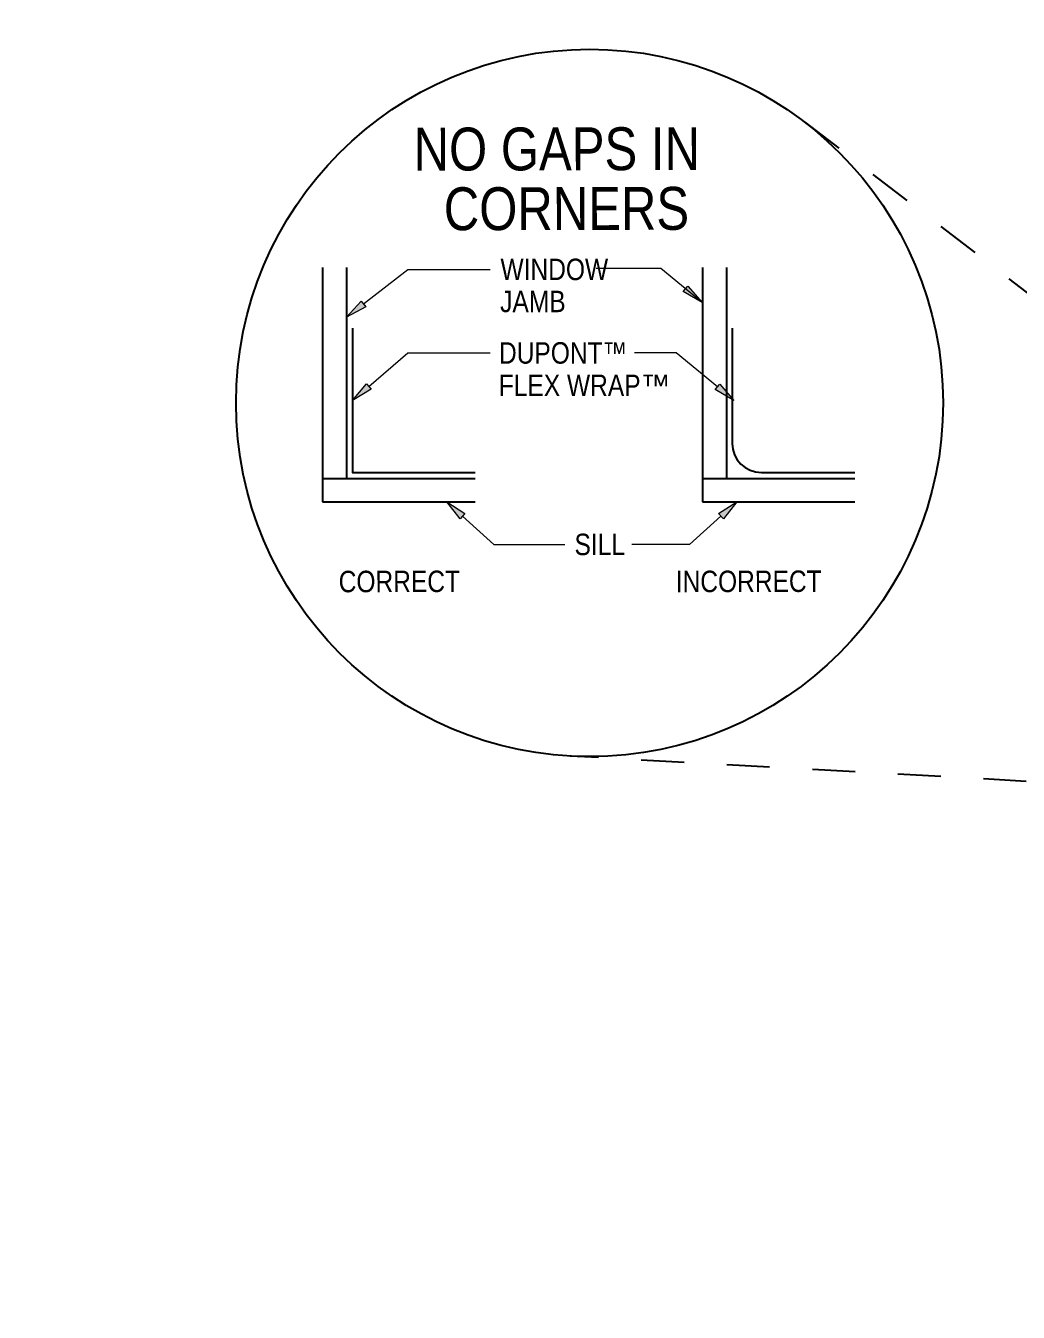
# Model space of a CAD drawing. Header units: inches. Extents: x -26 to 76, y -16 to 22.
# Drawn here: x -8.692 to -5.796, y 5.367 to 9.119 of the extents above; entities that cross this region are included whole.
import ezdxf

# ---------------------------------------------------------------- set-up
doc = ezdxf.new("R2010")
doc.units = ezdxf.units.IN
doc.header["$MEASUREMENT"] = 0
doc.linetypes.add('AI-Linetype-24', pattern=[0.250075, 0.125038, -0.125038])
doc.linetypes.add('AI-Linetype-25', pattern=[0.250075, 0.125038, -0.125038])
for name, color, linetype, lineweight in [('.ATI-TEXT_2', 7, 'Continuous', 0), ('G-ANNO-TTLB', 7, 'Continuous', 0), ('TYVEK', 7, 'Continuous', 0)]:
    doc.layers.add(name, color=color, linetype=linetype, lineweight=lineweight)

# ---------------------------------------------------------------- blocks, each defined once
blk = doc.blocks.new('Block_49')
at = {"layer": '.ATI-TEXT_2', "char_height": 0.2, "attachment_point": 7}
for s, insert in [('\\C18;\\c0;\\FArial Narrow|b0|i0|c1;\\H0.062519;\\W1.000000;DUPONT™', (-7.3114, 8.1329)), ('\\C18;\\c0;\\FArial Narrow|b0|i0|c1;\\H0.062519;\\W1.000000;FLEX WRAP', (-7.312, 8.0393)), ('\\C18;\\c0;\\FArial|b0|i0|c1;\\H0.062519;\\W1.000000;™', (-6.8982, 8.0393))]:
    blk.add_mtext(s, dxfattribs=dict(at, insert=insert))
blk = doc.blocks.new('Block_48')
at = {"layer": '.ATI-TEXT_2', "true_color": 0x000000, "transparency": 33554687}
h = blk.add_hatch(color=18, dxfattribs=at)
h.dxf.hatch_style = 2
h.paths.add_polyline_path([(-7.6847, 8.0594), (-7.7389, 8.0265), (-7.6983, 8.0752)])
at = {"layer": '.ATI-TEXT_2', "color": 18, "lineweight": 0, "true_color": 0x000000}
for p, q in [((-7.6915, 8.0673), (-7.5774, 8.1653)), ((-7.5774, 8.1653), (-7.3373, 8.1653))]:
    blk.add_line(p, q, dxfattribs=at)
at = {"layer": '.ATI-TEXT_2'}
blk.add_lwpolyline([(-7.6847, 8.0594), (-7.7389, 8.0265), (-7.6983, 8.0752), (-7.6983, 8.0752)], close=True, dxfattribs=at)
blk.add_blockref('Block_49', (0, 0), dxfattribs=at)
blk = doc.blocks.new('Block_51')
at = {"layer": '.ATI-TEXT_2', "char_height": 0.2, "attachment_point": 7}
for s, insert in [('\\C18;\\c0;\\FArial Narrow|b0|i0|c1;\\H0.062519;\\W1.000000;WINDOW', (-7.307, 8.3766)), ('\\C18;\\c0;\\FArial Narrow|b0|i0|c1;\\H0.062519;\\W1.000000;JAMB', (-7.3079, 8.283))]:
    blk.add_mtext(s, dxfattribs=dict(at, insert=insert))
blk = doc.blocks.new('Block_50')
at = {"layer": '.ATI-TEXT_2', "true_color": 0x000000, "transparency": 33554687}
h = blk.add_hatch(color=18, dxfattribs=at)
h.dxf.hatch_style = 2
h.paths.add_polyline_path([(-7.7003, 8.2998), (-7.7561, 8.2697), (-7.7131, 8.3163)])
at = {"layer": '.ATI-TEXT_2', "color": 18, "lineweight": 0, "true_color": 0x000000}
for p, q in [((-7.7067, 8.3081), (-7.5774, 8.4085)), ((-7.5774, 8.4085), (-7.3373, 8.4085))]:
    blk.add_line(p, q, dxfattribs=at)
at = {"layer": '.ATI-TEXT_2'}
blk.add_lwpolyline([(-7.7003, 8.2998), (-7.7561, 8.2697), (-7.7131, 8.3163), (-7.7131, 8.3163)], close=True, dxfattribs=at)
blk.add_blockref('Block_51', (0, 0), dxfattribs=at)
blk = doc.blocks.new('Block_52')
at = {"layer": '.ATI-TEXT_2', "true_color": 0x000000, "transparency": 33554687}
h = blk.add_hatch(color=18, dxfattribs=at)
h.dxf.hatch_style = 2
h.paths.add_polyline_path([(-7.4245, 7.6814), (-7.4639, 7.7311), (-7.4106, 7.6969)])
at = {"layer": '.ATI-TEXT_2', "color": 18, "lineweight": 0, "true_color": 0x000000}
for p, q in [((-7.4176, 7.6891), (-7.326, 7.6064)), ((-7.326, 7.6064), (-7.119, 7.6064))]:
    blk.add_line(p, q, dxfattribs=at)
at = {"layer": '.ATI-TEXT_2'}
blk.add_lwpolyline([(-7.4245, 7.6814), (-7.4639, 7.7311), (-7.4106, 7.6969), (-7.4106, 7.6969)], close=True, dxfattribs=at)
at = {"layer": '.ATI-TEXT_2', "insert": (-7.091, 7.5745), "char_height": 0.2, "attachment_point": 7}
blk.add_mtext('\\C18;\\c0;\\FArial Narrow|b0|i0|c1;\\H0.062519;\\W1.000000;SILL', dxfattribs=at)

msp = doc.modelspace()

# ---------------------------------------------------------------- hatches: boundary and pattern name
at = {"layer": 'G-ANNO-TTLB', "true_color": 0xff00ff, "transparency": 33554687}
h = msp.add_hatch(color=6, dxfattribs=at)
edge = h.paths.add_edge_path()
edge.add_spline(control_points=[(20.0342, -15.1346), (20.0342, -15.1346), (-20.6658, -15.1346), (-20.6658, -15.1346), (-20.6658, -15.1346), (-20.6658, 19.0008), (-20.6658, 19.0008), (-20.6658, 19.0008), (20.0342, 19.0008), (20.0342, 19.0008), (20.0342, 19.0008), (20.0342, -15.1346), (20.0342, -15.1346)], knot_values=[0, 0, 0, 0, 1, 1, 1, 2, 2, 2, 3, 3, 3, 4, 4, 4, 4], degree=3, periodic=0)
edge = h.paths.add_edge_path()
edge.add_spline(control_points=[(-20.5408, 18.8757), (-20.5408, 18.8757), (-20.5408, -15.0095), (-20.5408, -15.0095), (-20.5408, -15.0095), (19.9092, -15.0095), (19.9092, -15.0095), (19.9092, -15.0095), (19.9092, 18.8757), (19.9092, 18.8757), (19.9092, 18.8757), (-20.5408, 18.8757), (-20.5408, 18.8757)], knot_values=[0, 0, 0, 0, 1, 1, 1, 2, 2, 2, 3, 3, 3, 4, 4, 4, 4], degree=3, periodic=0)
edge.add_line((-20.5408, 18.8757), (-20.5408, 18.8757))
at = {"layer": 'TYVEK', "true_color": 0x000000, "transparency": 33554687}
h = msp.add_hatch(color=18, dxfattribs=at)
h.dxf.hatch_style = 2
h.paths.add_polyline_path([(-6.7603, 8.3599), (-6.7186, 8.3121), (-6.7735, 8.3438)])
h = msp.add_hatch(color=18, dxfattribs=at)
h.dxf.hatch_style = 2
h.paths.add_polyline_path([(-6.6674, 8.0743), (-6.6258, 8.0265), (-6.6806, 8.0582)])
h = msp.add_hatch(color=18, dxfattribs=at)
h.dxf.hatch_style = 2
h.paths.add_polyline_path([(-6.6707, 7.6969), (-6.6173, 7.7311), (-6.6567, 7.6814)])

# ---------------------------------------------------------------- linework, layer by layer
at = {"layer": 'G-ANNO-TTLB'}
for points in [[(20.0342, -15.1346), (20.0342, -15.1346), (-20.6658, -15.1346), (-20.6658, -15.1346), (-20.6658, -15.1346), (-20.6658, 19.0008), (-20.6658, 19.0008), (-20.6658, 19.0008), (20.0342, 19.0008), (20.0342, 19.0008), (20.0342, 19.0008), (20.0342, -15.1346), (20.0342, -15.1346)], [(-20.5408, 18.8757), (-20.5408, 18.8757), (-20.5408, -15.0095), (-20.5408, -15.0095), (-20.5408, -15.0095), (19.9092, -15.0095), (19.9092, -15.0095), (19.9092, -15.0095), (19.9092, 18.8757), (19.9092, 18.8757), (19.9092, 18.8757), (-20.5408, 18.8757), (-20.5408, 18.8757)]]:
    msp.add_open_spline(points, degree=3, knots=[0, 0, 0, 0, 1, 1, 1, 2, 2, 2, 3, 3, 3, 4, 4, 4, 4], dxfattribs=at)
at = {"layer": 'TYVEK', "color": 18, "linetype": 'AI-Linetype-24', "lineweight": 25, "true_color": 0x000000}
msp.add_line((-6.4193, 8.8379), (-4.3695, 7.2662), dxfattribs=at)
at = {"layer": 'TYVEK', "color": 18, "lineweight": 25, "true_color": 0x000000}
for p, q in [((-7.8262, 8.4138), (-7.8262, 7.7311)), ((-7.7561, 8.4138), (-7.7561, 7.799)), ((-6.718, 8.4138), (-6.718, 7.7311)), ((-6.6478, 8.4138), (-6.6478, 7.799)), ((-7.8262, 7.799), (-7.3813, 7.799)), ((-6.718, 7.799), (-6.2731, 7.799)), ((-7.8262, 7.7311), (-7.3813, 7.7311)), ((-6.718, 7.7311), (-6.2731, 7.7311))]:
    msp.add_line(p, q, dxfattribs=at)
at = {"layer": 'TYVEK', "color": 18, "lineweight": 0, "true_color": 0x000000}
for p, q in [((-6.839, 8.4112), (-7.0275, 8.4112)), ((-6.7186, 8.3121), (-6.839, 8.4112)), ((-6.7944, 8.1653), (-6.9157, 8.1653)), ((-6.674, 8.0663), (-6.7944, 8.1653)), ((-6.6637, 7.6891), (-6.7553, 7.6064)), ((-6.7553, 7.6064), (-6.9241, 7.6064))]:
    msp.add_line(p, q, dxfattribs=at)
at = {"layer": 'TYVEK', "color": 18, "linetype": 'AI-Linetype-25', "lineweight": 25, "true_color": 0x000000}
msp.add_line((-4.5242, 6.8464), (-7.1041, 6.9894), dxfattribs=at)
at = {"layer": 'TYVEK'}
for points in [[(-6.7603, 8.3599), (-6.7186, 8.3121), (-6.7735, 8.3438), (-6.7735, 8.3438)], [(-6.6674, 8.0743), (-6.6258, 8.0265), (-6.6806, 8.0582), (-6.6806, 8.0582)], [(-6.6707, 7.6969), (-6.6173, 7.7311), (-6.6567, 7.6814), (-6.6567, 7.6814)]]:
    msp.add_lwpolyline(points, close=True, dxfattribs=at)
at = {"layer": 'TYVEK', "color": 4, "lineweight": 25, "true_color": 0x00ffff}
msp.add_lwpolyline([(-7.7389, 8.237), (-7.7389, 7.8161), (-7.3813, 7.8161)], dxfattribs=at)
at = {"layer": 'TYVEK', "color": 18, "lineweight": 25, "true_color": 0x000000}
msp.add_circle((-7.047, 8.0193), 1.0315, dxfattribs=at)
at = {"layer": 'TYVEK', "color": 4, "lineweight": 25, "true_color": 0x00ffff}
msp.add_open_spline([(-6.6307, 8.237), (-6.6307, 8.237), (-6.6307, 7.9011), (-6.6307, 7.9011), (-6.6307, 7.8542), (-6.5926, 7.8161), (-6.5457, 7.8161), (-6.5457, 7.8161), (-6.2731, 7.8161), (-6.2731, 7.8161)], degree=3, knots=[0, 0, 0, 0, 1, 1, 1, 2, 2, 2, 3, 3, 3, 3], dxfattribs=at)

# ---------------------------------------------------------------- block references
at = {"layer": '.ATI-TEXT_2'}
for name in ['Block_50', 'Block_48', 'Block_52']:
    msp.add_blockref(name, (0, 0), dxfattribs=at)

# ---------------------------------------------------------------- texts
at = {"layer": '.ATI-TEXT_2', "char_height": 0.2, "attachment_point": 7, "rotation": 0.1123}
for s, insert in [('\\C18;\\c0;\\FArial Narrow|b0|i0|c1;\\H0.125037;\\W0.999992;NO GAPS IN', (-7.5605, 8.695)), ('\\C18;\\c0;\\FArial Narrow|b0|i0|c1;\\H0.125037;\\W0.999992;CORNERS', (-7.4724, 8.5211)), ('\\C18;\\c0;\\FArial Narrow|b0|i0|c1;\\H0.062518;\\W0.999992;CORRECT', (-7.7791, 7.4662)), ('\\C18;\\c0;\\FArial Narrow|b0|i0|c1;\\H0.062518;\\W0.999992;INCORRECT', (-6.7955, 7.4664))]:
    msp.add_mtext(s, dxfattribs=dict(at, insert=insert))

doc.saveas('drawing.dxf')
